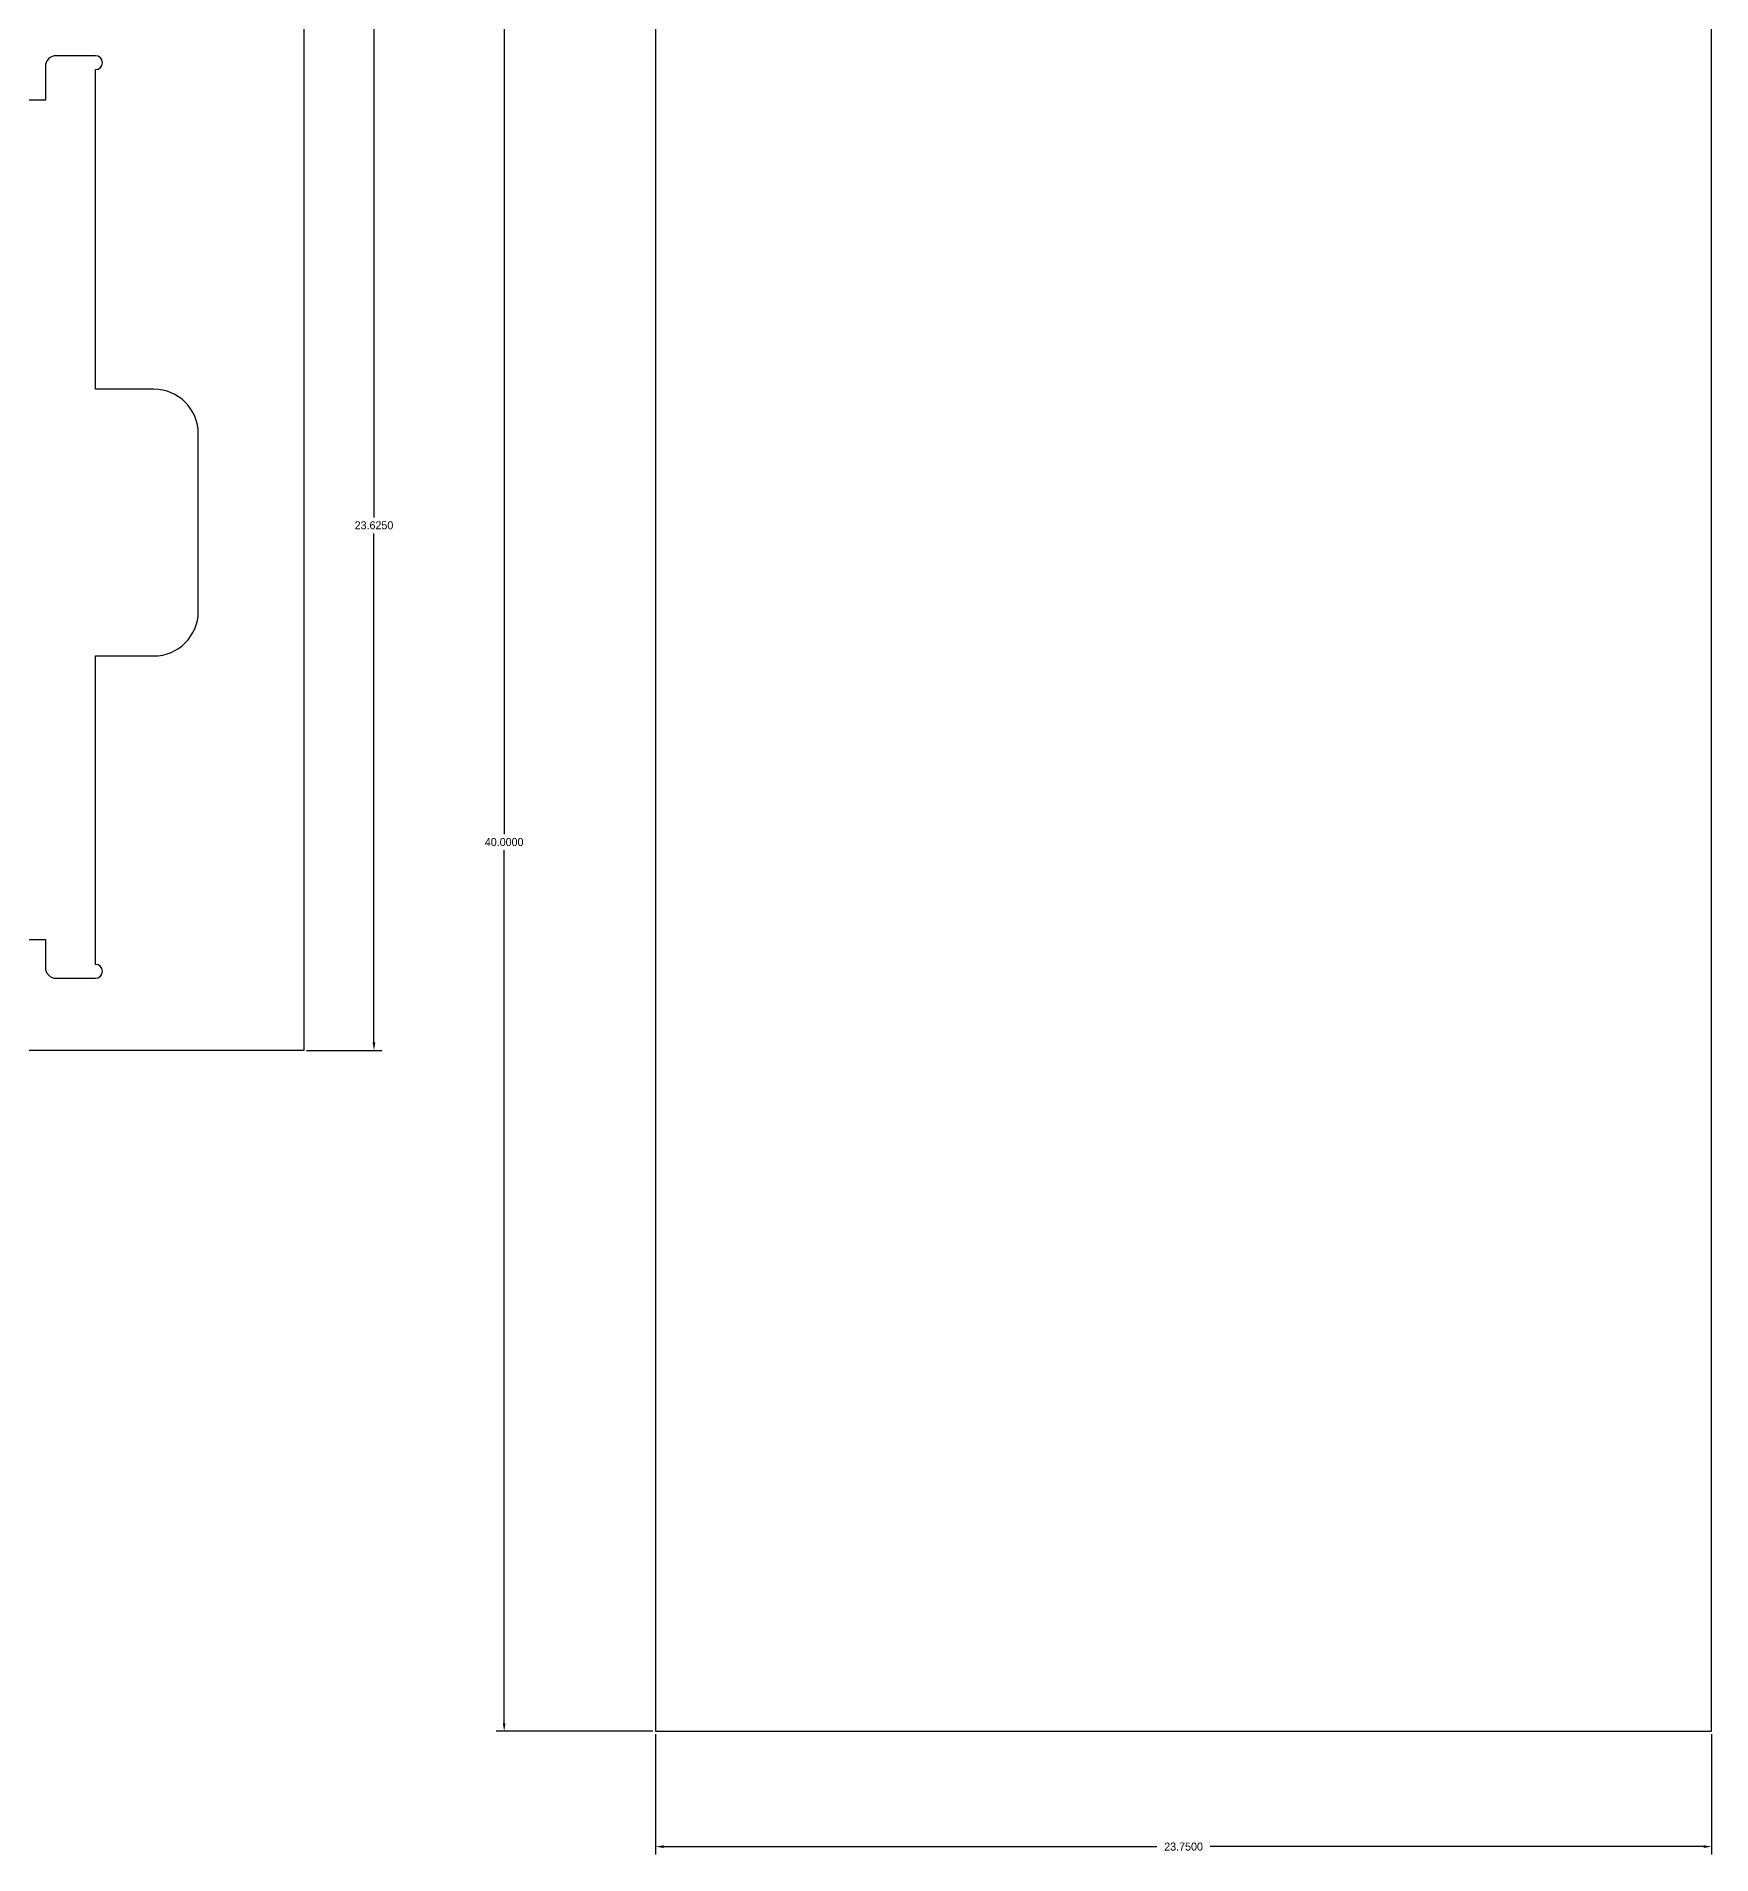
# Model space of a CAD drawing. Extents: x -4 to 200, y -54 to 66.
# Drawn here: x 72.83 to 110.51, y -0.24 to 40.66 of the extents above; entities that cross this region are included whole.
import ezdxf

# ---------------------------------------------------------------- set-up
doc = ezdxf.new("R2010")
doc.units = 0
doc.header["$MEASUREMENT"] = 0
doc.layers.get('Defpoints').update_dxf_attribs({"linetype": 'CONTINUOUS'})
doc.layers.add('Dimentions', color=7, linetype='CONTINUOUS')
doc.layers.add('LAYER_1', color=3, linetype='CONTINUOUS')
doc.dimstyles.get("Standard").update_dxf_attribs({"dimtxt": 0.18, "dimasz": 0.18, "dimexe": 0.18, "dimexo": 0.0625, "dimgap": 0.09, "dimtad": 0, "dimtih": 1, "dimtoh": 1, "dimdec": 4, "dimzin": 0, "dimdsep": 46, "dimtxsty": 'STANDARD', "dimcen": 0.09, "dimadec": 0, "dimazin": 0, "dimtfac": 1, "dimtdec": 4, "dimtofl": 0, "dimtmove": 0, "dimatfit": 3, "dimfxl": 1, "dimtolj": 1, "dimtzin": 0, "dimarcsym": 0})

# ---------------------------------------------------------------- blocks, each defined once
blk = doc.blocks.new('*D2')
at = {"layer": 'Defpoints', "color": 0}
for p in [(86.759, 2.533), (110.509, 2.533), (110.509, -0.062)]:
    blk.add_point(p, dxfattribs=at)
at = {"layer": 'Dimentions', "color": 0, "lineweight": -2}
for p, q in [((86.759, 2.47), (86.759, -0.242)), ((110.509, 2.47), (110.509, -0.242)), ((86.939, -0.062), (98.034, -0.062)), ((110.329, -0.062), (99.234, -0.062))]:
    blk.add_line(p, q, dxfattribs=at)
at = {"layer": 'Dimentions', "color": 0}
for points in [[(86.939, -0.032), (86.939, -0.092), (86.759, -0.062)], [(110.329, -0.092), (110.329, -0.032), (110.509, -0.062)]]:
    blk.add_solid(points, dxfattribs=at)
at = {"layer": 'Dimentions', "color": 0, "insert": (98.634, -0.062), "char_height": 0.18, "attachment_point": 5}
blk.add_mtext('\\A1;23.7500', dxfattribs=at)
blk = doc.blocks.new('*D14')
at = {"layer": 'Defpoints', "color": 0}
for p in [(86.759, 42.533), (83.355, 2.533), (86.759, 2.533)]:
    blk.add_point(p, dxfattribs=at)
at = {"layer": 'Dimentions', "color": 0, "lineweight": -2}
for p, q in [((86.697, 42.533), (83.175, 42.533)), ((83.355, 42.353), (83.355, 22.713)), ((83.355, 2.713), (83.355, 22.353)), ((86.697, 2.533), (83.175, 2.533))]:
    blk.add_line(p, q, dxfattribs=at)
at = {"layer": 'Dimentions', "color": 0}
for points in [[(83.385, 42.353), (83.325, 42.353), (83.355, 42.533)], [(83.325, 2.713), (83.385, 2.713), (83.355, 2.533)]]:
    blk.add_solid(points, dxfattribs=at)
at = {"layer": 'Dimentions', "color": 0, "insert": (83.355, 22.533), "char_height": 0.18, "attachment_point": 5}
blk.add_mtext('\\A1;40.0000', dxfattribs=at)
blk = doc.blocks.new('*D264')
at = {"layer": 'Defpoints', "color": 0}
for p in [(78.85, 41.47), (78.85, 17.845), (80.427, 17.845)]:
    blk.add_point(p, dxfattribs=at)
at = {"layer": 'Dimentions', "color": 0, "lineweight": -2}
for p, q in [((78.913, 41.47), (80.607, 41.47)), ((80.427, 41.29), (80.427, 29.837)), ((80.427, 18.025), (80.427, 29.477)), ((78.913, 17.845), (80.607, 17.845))]:
    blk.add_line(p, q, dxfattribs=at)
at = {"layer": 'Dimentions', "color": 0}
for points in [[(80.457, 41.29), (80.397, 41.29), (80.427, 41.47)], [(80.397, 18.025), (80.457, 18.025), (80.427, 17.845)]]:
    blk.add_solid(points, dxfattribs=at)
at = {"layer": 'Dimentions', "color": 0, "insert": (80.427, 29.657), "char_height": 0.18, "attachment_point": 5}
blk.add_mtext('\\A1;23.6250', dxfattribs=at)

msp = doc.modelspace()

# ---------------------------------------------------------------- linework, layer by layer
at = {"layer": 'LAYER_1'}
for points in [[(86.75907, 2.5328), (110.50907, 2.5328), (110.50907, 42.5328), (86.75907, 42.5328)], [(78.85007, 17.84497), (55.03757, 17.84497), (55.03757, 41.46997), (78.85007, 41.46997)]]:
    msp.add_lwpolyline(points, close=True, dxfattribs=at)
msp.add_lwpolyline([(71.60007, 20.34497), (73.03757, 20.34497), (73.03757, 19.71997, 0.41421356), (73.28757, 19.46997), (74.16257, 19.46997, 1), (74.16257, 19.78247), (74.16257, 26.71997), (75.47507, 26.71997, 0.41421356), (76.47507, 27.71997), (76.47507, 31.71997, 0.41421356), (75.47507, 32.71997), (74.16257, 32.71997), (74.16257, 39.90747, 1), (74.16257, 40.21997), (73.28757, 40.21997, 0.41421356), (73.03757, 39.96997), (73.03757, 39.21997), (71.91257, 39.21997, 0.41421356)], format="xyb", dxfattribs=at)

# ---------------------------------------------------------------- dimensions: what is measured, and where the dimension line sits
at = {"layer": 'Dimentions'}
for base, p1, p2, picture, middle in [((83.35497, 2.5328), (86.75907, 42.5328), (86.75907, 2.5328), '*D14', (83.35497, 22.5328)), ((80.42683, 17.84497), (78.85007, 41.46997), (78.85007, 17.84497), '*D264', (80.42683, 29.65747))]:
    dim = msp.add_linear_dim(base=base, p1=p1, p2=p2, angle=90, dimstyle='STANDARD', override={"dimtmove": 2}, dxfattribs=at)
    dim.commit()
    dim.dimension.update_dxf_attribs({"geometry": picture, "text_midpoint": middle})
dim = msp.add_linear_dim(base=(110.50907, -0.06223), p1=(86.75907, 2.5328), p2=(110.50907, 2.5328), dimstyle='STANDARD', override={"dimtmove": 2}, dxfattribs=at)
dim.commit()
dim.dimension.update_dxf_attribs({"geometry": '*D2', "text_midpoint": (98.63407, -0.06223)})

doc.saveas('drawing.dxf')
